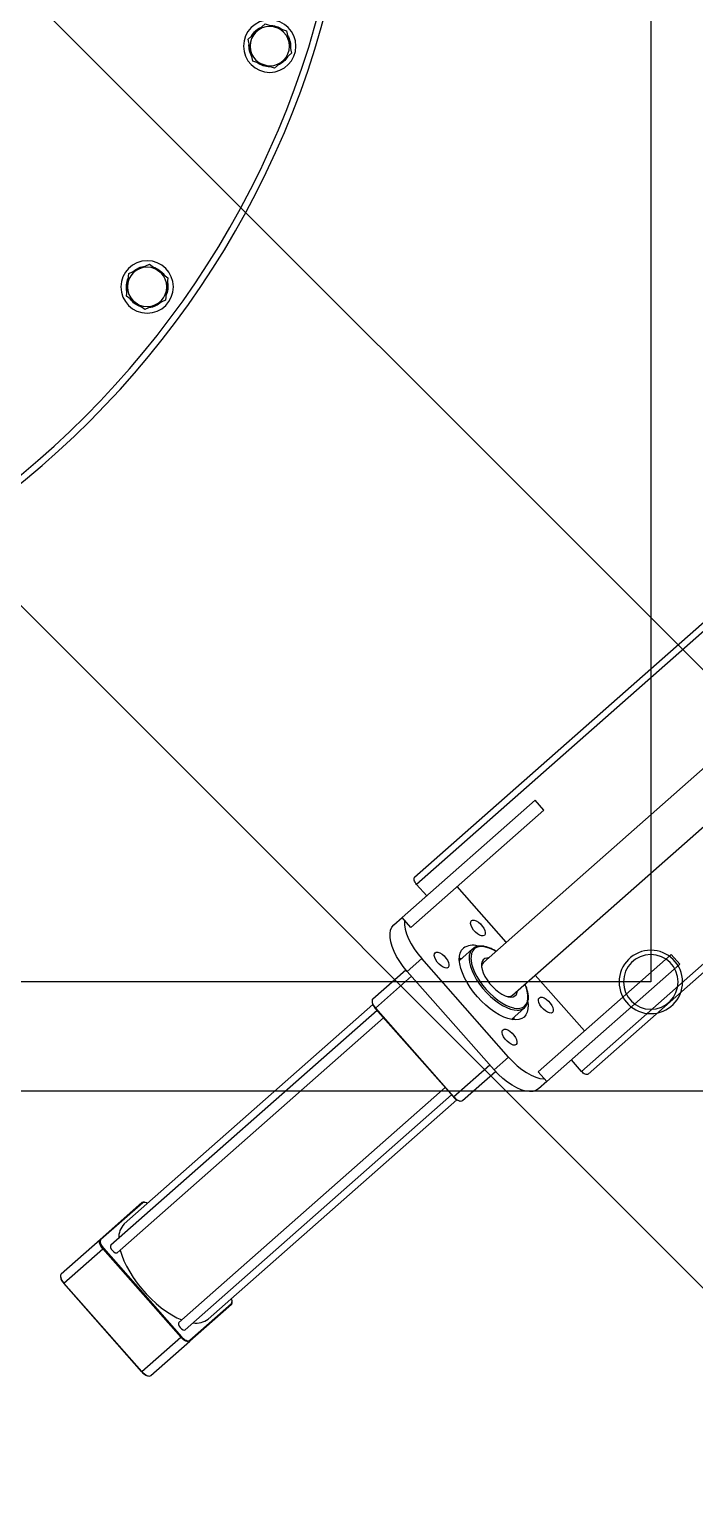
# Model space of a CAD drawing. Header units: millimetres. Extents: x 163705 to 1616509, y 81827 to 302547.
# Drawn here: x 227193 to 227498, y 152310 to 152976 of the extents above; entities that cross this region are included whole.
import ezdxf

# ---------------------------------------------------------------- set-up
doc = ezdxf.new("R2010")
doc.units = ezdxf.units.MM
doc.header["$LTSCALE"] = 10
doc.linetypes.add('ACAD_ISO02W100', pattern=[15, 12, -3])
doc.layers.add('1-文本', color=4, linetype='Continuous', lineweight=0)
doc.layers.add('1-虚线', color=8, linetype='ACAD_ISO02W100', lineweight=0)

# ---------------------------------------------------------------- blocks, each defined once
blk = doc.blocks.new('G$C2612153E')
at = {"lineweight": 25}
for p, q in [((1407.11, 2958.93), (1447.61, 2994.65)), ((1447.7, 2994.56), (1407.2, 2958.84)), ((1447.61, 2994.65), (1447.7, 2994.56)), ((1447.7, 2994.56), (1463.39, 2976.76)), ((1450.81, 2996.13), (1450.5, 2996.11)), ((1451.94, 2995.79), (1467.63, 2977.99)), ((1467.63, 2977.99), (1467.58, 2977.6)), ((1467.63, 2977.99), (1484.47, 2958.9)), ((1422.89, 2941.05), (1463.39, 2976.76)), ((1463.66, 2976.46), (1423.16, 2940.74)), ((1463.66, 2976.46), (1463.39, 2976.76)), ((1572.38, 2851.28), (1464.96, 2973.09)), ((1484.42, 2958.51), (1467.58, 2977.6)), ((1461.59, 2970.11), (1569.01, 2848.3)), ((1575.01, 2853.22), (1474.73, 2966.93)), ((1407.11, 2958.93), (1407.2, 2958.84)), ((1407.2, 2958.84), (1422.89, 2941.05)), ((1484.47, 2958.9), (1484.42, 2958.51)), ((1484.61, 2957.43), (1484.67, 2957.74)), ((1405.31, 2956.25), (1405.24, 2955.94)), ((1405.44, 2954.78), (1421.13, 2936.99)), ((1423.16, 2940.74), (1422.89, 2941.05)), ((1426.34, 2939.02), (1533.76, 2817.22)), ((1537.13, 2820.19), (1429.71, 2942)), ((1421.53, 2936.99), (1421.13, 2936.99)), ((1437.97, 2917.89), (1421.13, 2936.99)), ((1421.53, 2936.99), (1438.37, 2917.89)), ((1431.23, 2928.56), (1531.51, 2814.86)), ((1438.37, 2917.89), (1437.97, 2917.89)), ((1439.1, 2917.55), (1439.42, 2917.57)), ((1532.82, 2816.39), (1573.32, 2852.11)), ((1573.4, 2852.02), (1532.9, 2816.3)), ((1573.4, 2852.02), (1573.32, 2852.11)), ((1573.4, 2852.02), (1587.99, 2835.48)), ((1576.52, 2853.59), (1576.2, 2853.57)), ((1577.65, 2853.25), (1591, 2838.11)), ((1589.86, 2839.4), (1589.88, 2839.38)), ((1610.32, 2835.86), (1614.82, 2839.83)), ((1611.48, 2843.62), (1614.82, 2839.83)), ((1614.82, 2839.83), (1668.52, 2778.93)), ((1590.24, 2837.46), (1545.24, 2797.77)), ((1596.07, 2830.85), (1590.24, 2837.46)), ((1610.32, 2835.86), (1664.02, 2774.96)), ((1624.77, 2828.54), (1630.02, 2833.17)), ((1763.93, 2681.33), (1630.02, 2833.17)), ((1766.71, 2682.72), (1633.21, 2834.09)), ((1551.07, 2791.16), (1596.07, 2830.85)), ((1531.01, 2813.71), (1530.95, 2813.4)), ((1531.15, 2812.24), (1544.5, 2797.1)), ((1532.9, 2816.3), (1532.82, 2816.39)), ((1532.9, 2816.3), (1547.49, 2799.76)), ((1600.59, 2807.59), (1595.24, 2813.65)), ((1595.65, 2813.67), (1596.22, 2813.03)), ((1603.52, 2792.16), (1629.02, 2814.65)), ((1600.59, 2807.59), (1600.22, 2807.95)), ((1545.24, 2797.77), (1551.07, 2791.16)), ((1683.73, 2701.21), (1594.35, 2802.56)), ((1568.17, 2789.43), (1568.73, 2788.79)), ((1568.24, 2789.84), (1573.59, 2783.78)), ((1579.35, 2789.33), (1668.73, 2687.98)), ((1563.02, 2756.44), (1588.52, 2778.93)), ((1664.02, 2774.96), (1668.52, 2778.93)), ((1539.82, 2773.69), (1536.48, 2777.47)), ((1544.32, 2777.66), (1539.82, 2773.69)), ((1539.82, 2773.69), (1593.52, 2712.79)), ((1544.32, 2777.66), (1598.02, 2716.76)), ((1544.52, 2757.77), (1549.77, 2762.4)), ((1676.79, 2603.26), (1543.21, 2754.72)), ((1678.42, 2605.94), (1544.52, 2757.77)), ((1598.02, 2716.76), (1593.52, 2712.79))]:
    blk.add_line(p, q, dxfattribs=at)
for points in [[(1451.94, 2995.79), (1451.64, 2996.01), (1451.24, 2996.13), (1450.74, 2996.13), (1450.18, 2996.01), (1449.57, 2995.79), (1448.94, 2995.46), (1448.3, 2995.04), (1447.7, 2994.56)], [(1463.39, 2976.76), (1464, 2977.25), (1464.63, 2977.67), (1465.26, 2977.99), (1465.87, 2978.22), (1466.44, 2978.33), (1466.93, 2978.33), (1467.33, 2978.22), (1467.63, 2977.99)], [(1467.58, 2977.6), (1467.31, 2977.81), (1466.93, 2977.91), (1466.48, 2977.91), (1465.96, 2977.81), (1465.39, 2977.6), (1464.81, 2977.3), (1464.22, 2976.91), (1463.66, 2976.46)], [(1462.57, 2972.39), (1461.98, 2971.76), (1461.59, 2971.11), (1461.45, 2970.53), (1461.59, 2970.11)], [(1464.96, 2973.09), (1464.57, 2973.28), (1463.97, 2973.21), (1463.27, 2972.9), (1462.57, 2972.39)], [(1462.76, 2968.78), (1460.44, 2968.07), (1457.94, 2967.1), (1455.38, 2965.89), (1452.78, 2964.46), (1450.2, 2962.83), (1447.64, 2961.02), (1445.15, 2959.04), (1442.75, 2956.93), (1440.48, 2954.7), (1438.36, 2952.39), (1436.42, 2950.03), (1434.67, 2947.63), (1433.15, 2945.24), (1431.87, 2942.88), (1430.89, 2940.67)], [(1407.2, 2958.84), (1406.63, 2958.29), (1406.14, 2957.72), (1405.74, 2957.13), (1405.44, 2956.55), (1405.26, 2956.01), (1405.19, 2955.52), (1405.26, 2955.1), (1405.44, 2954.78)], [(1421.13, 2936.99), (1420.95, 2937.31), (1420.89, 2937.73), (1420.95, 2938.22), (1421.13, 2938.76), (1421.43, 2939.34), (1421.83, 2939.93), (1422.33, 2940.5), (1422.89, 2941.05)], [(1423.16, 2940.74), (1422.64, 2940.24), (1422.18, 2939.7), (1421.81, 2939.16), (1421.53, 2938.63), (1421.36, 2938.12), (1421.3, 2937.67), (1421.36, 2937.29), (1421.53, 2936.99)], [(1427.32, 2941.31), (1426.73, 2940.68), (1426.34, 2940.02), (1426.2, 2939.44), (1426.34, 2939.02)], [(1429.71, 2942), (1429.32, 2942.19), (1428.72, 2942.13), (1428.02, 2941.81), (1427.32, 2941.31)], [(1577.65, 2853.25), (1577.35, 2853.47), (1576.95, 2853.59), (1576.45, 2853.59), (1575.89, 2853.47), (1575.28, 2853.25), (1574.65, 2852.92), (1574.01, 2852.5), (1573.4, 2852.02)], [(1590.24, 2837.46), (1592.44, 2839.27), (1594.72, 2840.9), (1597.03, 2842.32), (1599.34, 2843.49), (1601.59, 2844.4), (1603.73, 2845.02), (1605.72, 2845.34), (1607.53, 2845.36), (1609.11, 2845.07), (1610.44, 2844.49), (1611.48, 2843.62)], [(1613.56, 2838.73), (1613.36, 2838.75), (1611.56, 2838.73), (1609.56, 2838.4), (1607.42, 2837.78), (1605.17, 2836.88), (1602.87, 2835.7), (1600.55, 2834.29), (1598.27, 2832.66), (1596.07, 2830.85)], [(1630.02, 2833.17), (1630.48, 2833.54), (1630.96, 2833.85), (1631.43, 2834.09), (1631.89, 2834.26), (1632.31, 2834.35), (1632.68, 2834.35), (1632.98, 2834.26), (1633.21, 2834.09)], [(1598.78, 2824.75), (1599.04, 2824.18), (1599.01, 2823.42), (1598.68, 2822.52), (1598.09, 2821.56), (1597.28, 2820.62), (1596.32, 2819.78), (1595.28, 2819.09), (1594.26, 2818.62), (1593.33, 2818.41), (1592.56, 2818.47), (1592.03, 2818.8), (1591.77, 2819.37), (1591.81, 2820.13), (1592.14, 2821.03), (1592.73, 2821.98), (1593.54, 2822.93), (1594.5, 2823.77), (1595.53, 2824.46), (1596.56, 2824.93), (1597.49, 2825.14), (1598.25, 2825.08), (1598.78, 2824.75)], [(1532.9, 2816.3), (1532.34, 2815.75), (1531.85, 2815.18), (1531.45, 2814.59), (1531.15, 2814.01), (1530.96, 2813.47), (1530.9, 2812.98), (1530.97, 2812.56), (1531.15, 2812.24)], [(1576.27, 2782.33), (1574.74, 2782.18), (1573.06, 2782.25), (1571.59, 2782.58), (1570.35, 2783.18), (1569.36, 2784.03), (1568.64, 2785.12), (1568.2, 2786.43), (1568.05, 2787.93), (1568.2, 2789.6), (1568.63, 2791.42), (1569.34, 2793.35), (1570.33, 2795.36), (1571.56, 2797.41), (1573.03, 2799.47), (1574.71, 2801.5), (1576.56, 2803.47), (1578.56, 2805.35), (1580.67, 2807.1), (1582.86, 2808.69), (1585.09, 2810.1), (1587.31, 2811.3), (1589.5, 2812.27), (1591.62, 2812.99), (1593.62, 2813.46), (1595.48, 2813.66), (1597.16, 2813.6), (1598.63, 2813.26), (1599.87, 2812.66), (1600.86, 2811.81)], [(1596.29, 2813.66), (1596.19, 2812.85), (1596.15, 2812.62)], [(1600.22, 2807.95), (1599.93, 2808.19), (1598.83, 2808.77), (1597.5, 2809.1), (1595.97, 2809.17), (1594.27, 2808.98), (1592.43, 2808.53), (1590.48, 2807.83), (1588.47, 2806.89), (1586.43, 2805.73), (1584.4, 2804.38), (1582.43, 2802.86), (1580.55, 2801.2), (1578.79, 2799.43), (1577.19, 2797.59), (1575.79, 2795.71), (1574.61, 2793.83), (1573.67, 2791.99), (1572.99, 2790.22), (1572.59, 2788.55), (1572.47, 2787.13)], [(1595.91, 2808.32), (1595.48, 2808.29), (1593.75, 2808.01), (1591.88, 2807.47), (1589.93, 2806.68), (1587.92, 2805.66), (1585.91, 2804.43), (1583.92, 2803.01), (1582.01, 2801.44), (1580.21, 2799.74), (1578.55, 2797.94), (1577.08, 2796.1), (1575.82, 2794.24), (1574.79, 2792.4), (1574.02, 2790.61), (1573.52, 2788.93), (1573.46, 2788.6)], [(1599.38, 2796.86), (1600.08, 2798.17), (1600.85, 2799.95), (1601.35, 2801.64), (1601.56, 2803.2), (1601.49, 2804.59), (1601.13, 2805.8), (1600.49, 2806.79), (1599.58, 2807.55), (1598.43, 2808.06), (1597.05, 2808.31), (1595.91, 2808.32)], [(1613.44, 2808.13), (1613.7, 2807.56), (1613.66, 2806.8), (1613.33, 2805.9), (1612.74, 2804.95), (1611.93, 2804.01), (1610.97, 2803.16), (1609.94, 2802.47), (1608.91, 2802.01), (1607.98, 2801.79), (1607.22, 2801.85), (1606.69, 2802.18), (1606.43, 2802.75), (1606.46, 2803.51), (1606.79, 2804.41), (1607.38, 2805.37), (1608.19, 2806.31), (1609.15, 2807.16), (1610.19, 2807.84), (1611.21, 2808.31), (1612.14, 2808.52), (1612.91, 2808.46), (1613.44, 2808.13)], [(1536.48, 2777.47), (1535.74, 2778.62), (1535.33, 2780), (1535.24, 2781.61), (1535.49, 2783.4), (1536.06, 2785.34), (1536.94, 2787.38), (1538.12, 2789.5), (1539.57, 2791.64), (1541.27, 2793.76), (1543.17, 2795.82), (1545.24, 2797.77)], [(1596.37, 2800.28), (1596.34, 2801), (1596.07, 2801.97), (1595.52, 2802.73), (1594.72, 2803.24), (1593.67, 2803.5), (1592.43, 2803.5), (1591.03, 2803.23), (1589.51, 2802.71), (1587.93, 2801.94), (1586.32, 2800.97), (1584.76, 2799.81), (1583.28, 2798.51), (1581.94, 2797.1), (1580.77, 2795.63), (1579.81, 2794.15), (1579.1, 2792.71), (1578.66, 2791.35), (1578.5, 2790.12), (1578.63, 2789.06), (1579.04, 2788.19), (1579.72, 2787.55), (1580.65, 2787.16), (1581.37, 2787.05)], [(1551.07, 2791.16), (1549, 2789.21), (1547.1, 2787.15), (1545.41, 2785.03), (1543.95, 2782.89), (1542.77, 2780.77), (1541.89, 2778.72), (1541.32, 2776.78), (1541.07, 2774.99), (1541.07, 2774.79)], [(1563.53, 2793.66), (1563.79, 2793.09), (1563.76, 2792.33), (1563.43, 2791.43), (1562.84, 2790.48), (1562.03, 2789.54), (1561.07, 2788.69), (1560.03, 2788), (1559.01, 2787.53), (1558.08, 2787.32), (1557.31, 2787.38), (1556.78, 2787.71), (1556.52, 2788.28), (1556.56, 2789.04), (1556.89, 2789.94), (1557.48, 2790.9), (1558.29, 2791.84), (1559.25, 2792.68), (1560.28, 2793.37), (1561.31, 2793.84), (1562.24, 2794.05), (1563, 2793.99), (1563.53, 2793.66)], [(1569.15, 2788.81), (1568.91, 2788.79), (1568.09, 2788.79)], [(1573.46, 2788.6), (1573.31, 2787.37), (1573.39, 2785.97), (1573.75, 2784.77), (1574.39, 2783.78), (1575.29, 2783.02), (1576.44, 2782.51), (1577.82, 2782.26), (1579.39, 2782.28), (1581.13, 2782.56), (1582.99, 2783.1), (1584.38, 2783.64)], [(1578.19, 2777.05), (1578.45, 2776.48), (1578.41, 2775.71), (1578.08, 2774.82), (1577.49, 2773.86), (1576.68, 2772.92), (1575.72, 2772.07), (1574.69, 2771.39), (1573.66, 2770.92), (1572.73, 2770.71), (1571.97, 2770.77), (1571.44, 2771.09), (1571.18, 2771.66), (1571.21, 2772.43), (1571.54, 2773.32), (1572.13, 2774.28), (1572.94, 2775.22), (1573.9, 2776.07), (1574.94, 2776.75), (1575.96, 2777.22), (1576.89, 2777.43), (1577.66, 2777.37), (1578.19, 2777.05)], [(1543.21, 2754.72), (1543.07, 2754.97), (1543.02, 2755.28), (1543.07, 2755.65), (1543.21, 2756.05), (1543.43, 2756.49), (1543.73, 2756.93), (1544.1, 2757.36), (1544.52, 2757.77)]]:
    blk.add_lwpolyline(points, dxfattribs=at)
for centre, radius, start, end in [((1451.32, 2990.91), 5.26, 98.9815, 134.72893), ((1468.48, 2960.62), 8.88, 45.24706, 92.23562), ((1410.36, 2954.79), 5.26, 128.09031, 163.83775), ((1482.47, 2957.64), 2.13, 320.46943, 23.95072), ((1483.41, 2958.12), 1.32, 343.28812, 36.3876), ((1438.06, 2933.93), 8.68, 170.02603, 218.12978), ((1438.88, 2918.85), 1.32, 226.43165, 279.53113), ((1439.48, 2919.72), 2.13, 238.86853, 302.34981), ((1577.03, 2848.37), 5.26, 98.9815, 134.72893), ((1536.07, 2812.25), 5.26, 128.09031, 163.83775), ((1594.74, 2807.56), 7.45, 341.77631, 34.7713), ((1592.04, 2800.05), 3.42, 47.33556, 98.62722), ((1581.69, 2791.17), 2.98, 170.65931, 218.2055), ((1577.13, 2786.9), 4.67, 177.10964, 265.75939)]:
    blk.add_arc(centre, radius, start, end, dxfattribs=at)
for points, knots in [([(1586.53, 2843.18), (1586.54, 2843.17), (1586.58, 2843.12), (1586.61, 2843.09), (1586.63, 2843.06)], [0, 0, 0, 0, 0.0087805, 0.1540745, 0.1540745, 0.1540745, 0.1540745]), ([(1599.44, 2796.79), (1599.47, 2796.83), (1599.88, 2797.48), (1600.48, 2798.7), (1601.21, 2800.44), (1601.66, 2802.1), (1601.86, 2803.66), (1601.78, 2805.09), (1601.41, 2806.35), (1600.87, 2807.33), (1600.36, 2807.79), (1600.15, 2807.97)], [0, 0, 0, 0, 0.109879, 1.682354, 3.258983, 4.840427, 6.425953, 8.008193, 9.571665, 11.099452, 12.131857, 12.131857, 12.131857, 12.131857]), ([(1577.06, 2782.1), (1577.09, 2782.1), (1577.58, 2781.99), (1578.67, 2782.02), (1580.33, 2782.21), (1582.13, 2782.67), (1583.51, 2783.13), (1584.29, 2783.5), (1584.43, 2783.57)], [0, 0, 0, 0, 0.135811, 1.88766, 3.662846, 5.445504, 7.225941, 7.614995, 7.614995, 7.614995, 7.614995])]:
    blk.add_open_spline(points, degree=3, knots=knots, dxfattribs=at)
blk = doc.blocks.new('A$Cf96f6bcf')
at = {"layer": '1-文本', "lineweight": -2}
blk.add_lwpolyline([(-15.9, 8.89), (-21.09, -0.11), (-15.9, -9.11), (-5.51, -9.11), (-0.31, -0.11), (-5.51, 8.89)], close=True, dxfattribs=at)
blk.add_circle((-10.7, -0.11), 12, dxfattribs=at)
for start, end in [(131.32828, 168.67172), (71.32828, 108.67172), (11.32828, 48.67172), (191.32828, 228.67172), (311.32828, 348.67172), (251.32828, 288.67172)]:
    blk.add_arc((-10.7, -0.11), 9.5, start, end, dxfattribs=at)
blk = doc.blocks.new('*X42')
at = {"layer": '1-文本', "lineweight": -2}
blk.add_circle((0, 0), 9, dxfattribs=at)
at = {"layer": '1-文本', "lineweight": -2, "rotation": 341.9999999999995}
blk.add_blockref('A$Cf96f6bcf', (10.21, -3.2), dxfattribs=at)
blk = doc.blocks.new('*X41')
at = {"layer": '1-文本', "lineweight": -2}
for p, rotation in [((6863.67, -26730.47), 305.9999999999995), ((6753.55, -26786.57), 323.9999999999995)]:
    blk.add_blockref('*X42', p, dxfattribs=dict(at, rotation=rotation))
blk = doc.blocks.new('A$C9d1c03df')
at = {"layer": '1-文本', "lineweight": -2}
for p, q in [((3.15, 198.22), (-1202.24, 198.22)), ((3.15, -1.78), (-1202.24, -1.78))]:
    blk.add_line(p, q, dxfattribs=at)
blk = doc.blocks.new('A$C2352ff67')
at = {"ltscale": 2}
blk.add_lwpolyline([(2667.18, 50), (2667.18, 1150), (1567.18, 1150), (1567.18, 50)], close=True, dxfattribs=at)
at = {"layer": '1-文本', "lineweight": -2}
blk.add_lwpolyline([(1517.18, 500), (1517.18, 0), (2717.18, 0), (2717.18, 1200), (1517.18, 1200), (1517.18, 700)], dxfattribs=at)
for centre, radius in [((1567.18, 1150), 14.5), ((1567.18, 1150), 12.5), ((2117.18, 600), 415), ((2117.18, 600), 412)]:
    blk.add_circle(centre, radius, dxfattribs=at)
at = {"layer": '1-文本', "lineweight": -2, "rotation": 315}
blk.add_blockref('A$C9d1c03df', (1946.83, 656.69), dxfattribs=at)
at = {"layer": '1-文本', "lineweight": -2}
blk.add_blockref('*X41', (-4868.55, 27706.14), dxfattribs=at)
blk = doc.blocks.new('A$C285bc443')
at = {"layer": '1-虚线'}
blk.add_lwpolyline([(2418.33, 1273.9), (721.27, -423.15), (2418.33, -2120.21, -2.414214)], format="xyb", close=True, dxfattribs=at)
at = {"xscale": -1, "rotation": 180}
blk.add_blockref('A$C2352ff67', (-1395.91, 176.85), dxfattribs=at)
blk = doc.blocks.new('A$C790c3438')
at = {"rotation": 90}
for name, p in [('G$C2612153E', (-14940.43, 11948.92)), ('A$C285bc443', (-18639.63, 13363.05))]:
    blk.add_blockref(name, p, dxfattribs=at)

msp = doc.modelspace()

# ---------------------------------------------------------------- block references
msp.add_blockref('A$C790c3438', (245144.313, 139006.156))

doc.saveas('drawing.dxf')
